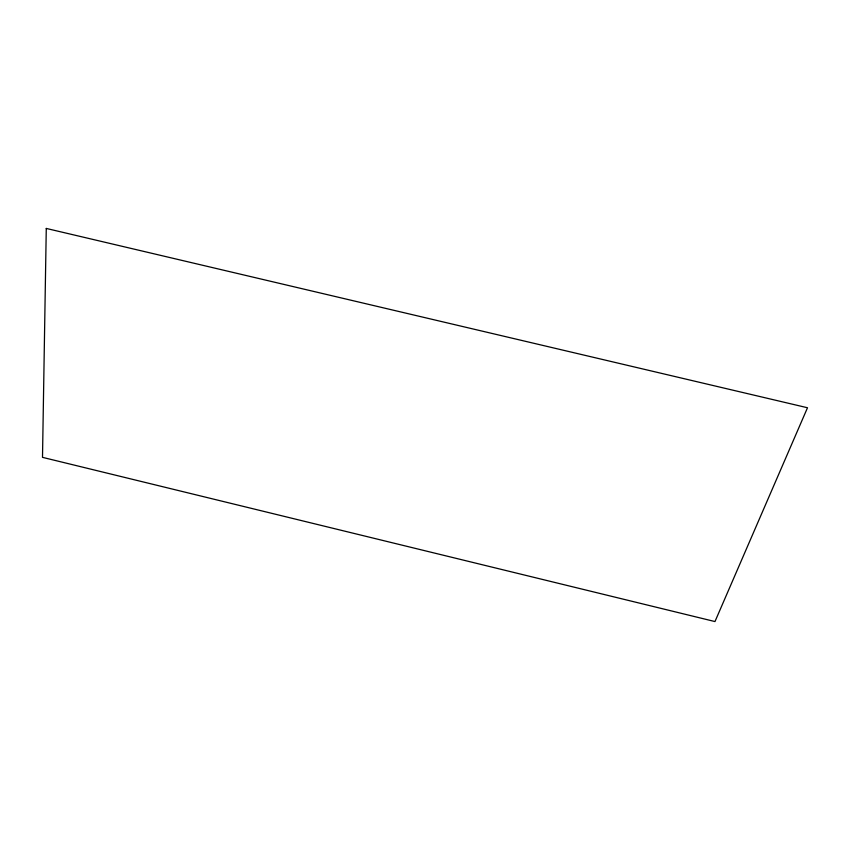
<?xml version="1.0" encoding="UTF-8"?>
<svg xmlns="http://www.w3.org/2000/svg" width="850" height="850" viewBox="0 0 850 850"><rect width="100%" height="100%" fill="white"/><g stroke="black" fill="none" stroke-linecap="round" stroke-linejoin="round"><path stroke-width="1.27" d="M46.272 228.438L42.5 457.353L714.977 621.562L807.5 407.756L46.272 228.438"/></g></svg>
